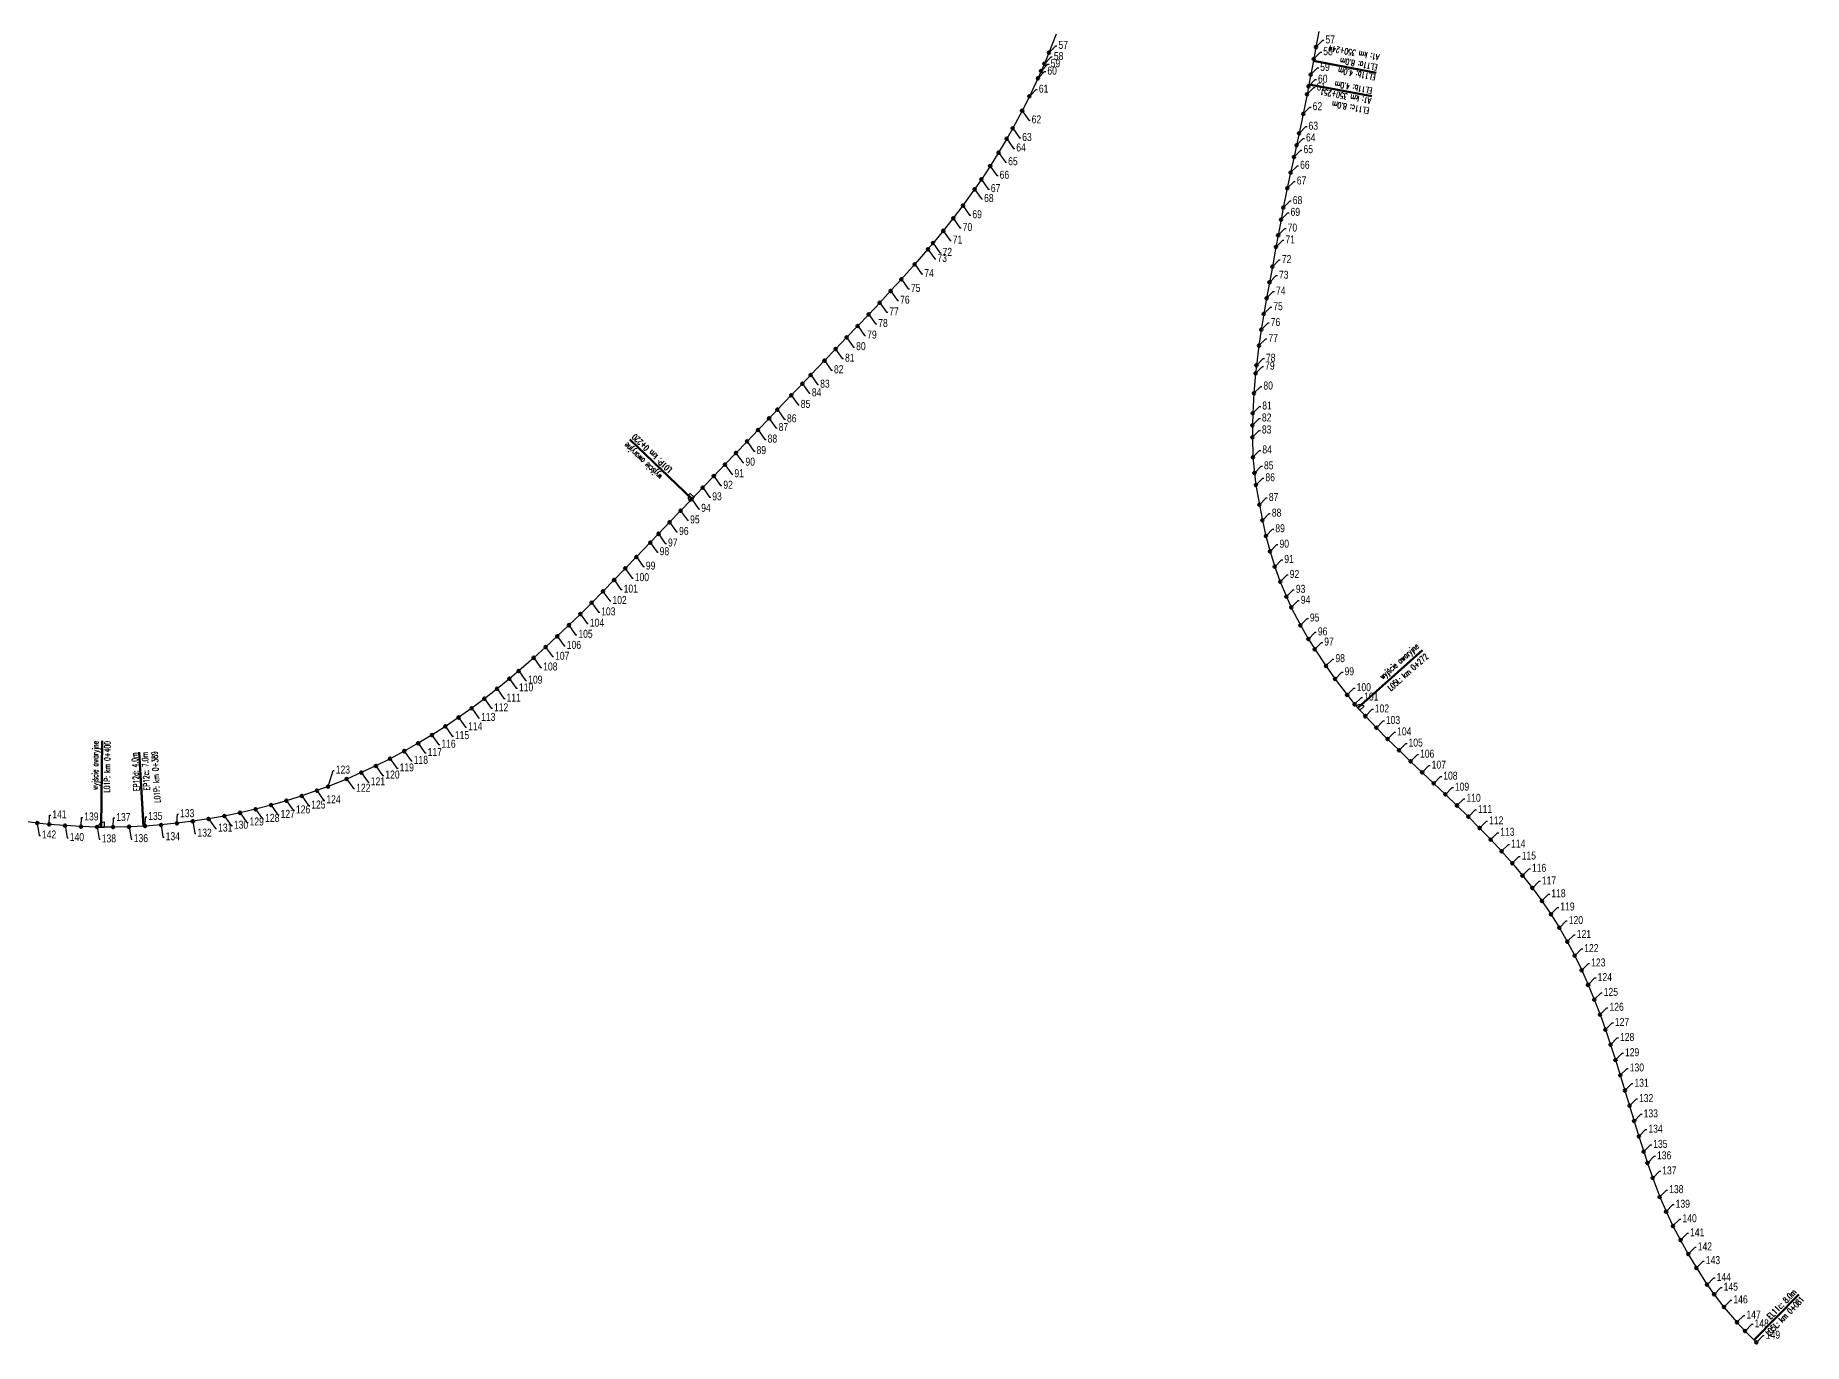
# Model space of a CAD drawing. Header units: metres. Extents: x 7402779 to 7405920, y 5696902 to 5712005.
# Drawn here: x 7404788.9 to 7405230.9, y 5698104.7 to 5698431.9 of the extents above; entities that cross this region are included whole.
import ezdxf

# ---------------------------------------------------------------- set-up
doc = ezdxf.new("R2010")
doc.units = ezdxf.units.M
for name, color, linetype in [('Drzwi ewakuacyjne', 100, 'Continuous'), ('Drzwi ewakuacyjne_opis', 7, 'Continuous'), ('Ekran_akustyczny', 100, 'Continuous'), ('Ekran_akustyczny_4m_opis', 7, 'Continuous'), ('Ekran_akustyczny_7m_opis', 7, 'Continuous'), ('Ekran_akustyczny_8m_opis', 7, 'Continuous'), ('Ekran_akustyczny_pale', 100, 'Continuous'), ('Ekran_akustyczny_pale_opis', 1, 'Continuous')]:
    doc.layers.add(name, color=color, linetype=linetype)
doc.styles.add('CDMSTYLE', font='CDMSIMPL', dxfattribs={"width": 0.8, "bigfont": 'CDMBIGPL'})
doc.styles.add('simplex 0.60', font='simplex.shx', dxfattribs={"width": 0.6})
doc.dimstyles.new('CDM-ME200MM', dxfattribs={"dimscale": 0.2, "dimtxt": 2.5, "dimasz": 1.5, "dimexe": 1.5, "dimexo": 5, "dimgap": 0.5, "dimtad": 1, "dimdec": 0, "dimlfac": 1000, "dimrnd": 1, "dimzin": 9, "dimtxsty": 'CDMSTYLE', "dimblk": 'OBLIQUE', "dimcen": 2.5, "dimdle": 1.5, "dimclrd": 9, "dimclre": 9, "dimadec": 1, "dimazin": 2, "dimtfac": 1, "dimtdec": 0, "dimtix": 1, "dimtmove": 2, "dimatfit": 3, "dimldrblk": 'NONE', "dimfxl": 1, "dimtvp": 1, "dimtolj": 1, "dimtzin": 0, "dimlwd": 25, "dimlwe": 25, "dimarcsym": 0})

# ---------------------------------------------------------------- blocks, each defined once
blk = doc.blocks.new('Wyjście awaryjne')
at = {"layer": 'Drzwi ewakuacyjne'}
blk.add_lwpolyline([(0, 0), (-1.4, 0, 0.414214), (0, -1.4)], format="xyb", close=True, dxfattribs=at)
blk = doc.blocks.new('_None')
blk = doc.blocks.new('_OBLIQUE')
at = {"color": 0, "linetype": 'ByBlock'}
blk.add_line((-0.5, -0.5), (0.5, 0.5), dxfattribs=at)

msp = doc.modelspace()

# ---------------------------------------------------------------- linework, layer by layer
at = {"layer": 'Drzwi ewakuacyjne_opis', "lineweight": 100}
for p, q in [((7404937.45, 5698330.84), (7404953.07, 5698315.85)), ((7405135.61, 5698278.1), (7405119.48, 5698263.66)), ((7405135.61, 5698278.1), (7405119.48, 5698263.66)), ((7404805.58, 5698255.4), (7404805.34, 5698233.75))]:
    msp.add_line(p, q, dxfattribs=at)
at = {"layer": 'Ekran_akustyczny', "linetype": 'Continuous', "lineweight": -3}
for points in [[(7405044.11, 5698432.21), (7405042.27, 5698427.56), (7405041.12, 5698424.79), (7405040.31, 5698422.96), (7405039.5, 5698421.14), (7405037.37, 5698416.61), (7405035.57, 5698413.04), (7405033.21, 5698408.64), (7405031.73, 5698406.02), (7405029.69, 5698402.58), (7405027.57, 5698399.19), (7405025.38, 5698395.85), (7405023.68, 5698393.38), (7405020.75, 5698389.32), (7405018.33, 5698386.13), (7405015.85, 5698383), (7405013.3, 5698379.92), (7405012.01, 5698378.39), (7405008.73, 5698374.62), (7405005.39, 5698370.89), (7405002.69, 5698367.95), (7404999.96, 5698365.02), (7404997.21, 5698362.11), (7404994.45, 5698359.22), (7404991.69, 5698356.33), (7404988.92, 5698353.44), (7404986.15, 5698350.55), (7404982.7, 5698346.94), (7404980.62, 5698344.77), (7404977.86, 5698341.88), (7404974.4, 5698338.27), (7404972.32, 5698336.1), (7404969.56, 5698333.21), (7404966.79, 5698330.32), (7404964.02, 5698327.43), (7404961.26, 5698324.55), (7404958.49, 5698321.66), (7404955.72, 5698318.77), (7404952.96, 5698315.88), (7404950.19, 5698312.99), (7404947.42, 5698310.1), (7404944.66, 5698307.21), (7404942.58, 5698305.04), (7404939.12, 5698301.43), (7404936.35, 5698298.55), (7404933.57, 5698295.68), (7404930.77, 5698292.82), (7404927.96, 5698289.98), (7404925.12, 5698287.16), (7404922.25, 5698284.37), (7404919.36, 5698281.61), (7404916.43, 5698278.88), (7404913.46, 5698276.2), (7404909.7, 5698272.91), (7404907.4, 5698270.98), (7404904.3, 5698268.45), (7404901.15, 5698265.98), (7404897.95, 5698263.59), (7404894.69, 5698261.27), (7404891.38, 5698259.03), (7404888, 5698256.88), (7404884.57, 5698254.82), (7404881.09, 5698252.85), (7404877.56, 5698250.97), (7404873.99, 5698249.18), (7404870.36, 5698247.49), (7404866.7, 5698245.89), (7404862.06, 5698244.01), (7404859.25, 5698242.98), (7404855.47, 5698241.67), (7404851.65, 5698240.46), (7404847.81, 5698239.35), (7404843.94, 5698238.34), (7404840.04, 5698237.43), (7404836.13, 5698236.62), (7404832.19, 5698235.91), (7404828.24, 5698235.31), (7404824.27, 5698234.81), (7404820.29, 5698234.41), (7404816.3, 5698234.12), (7404812.3, 5698233.93), (7404808.3, 5698233.85), (7404804.3, 5698233.87), (7404800.31, 5698233.99), (7404796.31, 5698234.22), (7404792.33, 5698234.55), (7404789.34, 5698234.87), (7404784.39, 5698235.51)], [(7405109.76, 5698432.87), (7405109.02, 5698428.94), (7405108.46, 5698425.99), (7405107.71, 5698422.06), (7405107.16, 5698419.11), (7405106.79, 5698417.14), (7405105.83, 5698412.24), (7405104.79, 5698407.35), (7405104.16, 5698404.41), (7405103.53, 5698401.48), (7405102.68, 5698397.57), (7405101.85, 5698393.66), (7405100.85, 5698388.76), (7405100.29, 5698385.81), (7405099.57, 5698381.88), (7405099.02, 5698378.93), (7405098.12, 5698374.01), (7405097.4, 5698370.08), (7405096.67, 5698366.14), (7405095.98, 5698362.2), (7405095.34, 5698358.25), (7405094.77, 5698354.3), (7405094.15, 5698349.33), (7405093.94, 5698347.34), (7405093.51, 5698342.36), (7405093.22, 5698337.37), (7405093.14, 5698334.37), (7405093.13, 5698331.37), (7405093.24, 5698326.38), (7405093.65, 5698322.4), (7405094.01, 5698319.42), (7405094.87, 5698314.5), (7405095.62, 5698310.57), (7405096.49, 5698306.66), (7405097.53, 5698302.8), (7405098.73, 5698298.99), (7405100.09, 5698295.23), (7405101.62, 5698291.53), (7405102.86, 5698288.8), (7405105.13, 5698284.35), (7405107.12, 5698280.87), (7405108.71, 5698278.33), (7405111.51, 5698274.19), (7405113.79, 5698270.9), (7405116.83, 5698266.93), (7405118.68, 5698264.57), (7405121.36, 5698261.61), (7405124.12, 5698258.71), (7405126.94, 5698255.87), (7405129.79, 5698253.07), (7405132.67, 5698250.29), (7405135.57, 5698247.54), (7405138.47, 5698244.78), (7405141.37, 5698242.03), (7405144.26, 5698239.26), (7405147.12, 5698236.46), (7405149.94, 5698233.63), (7405152.72, 5698230.75), (7405155.43, 5698227.81), (7405158.08, 5698224.81), (7405160.65, 5698221.75), (7405163.12, 5698218.6), (7405165.49, 5698215.38), (7405167.74, 5698212.07), (7405169.86, 5698208.68), (7405171.85, 5698205.21), (7405173.71, 5698201.67), (7405175.45, 5698198.07), (7405177.07, 5698194.41), (7405178.59, 5698190.71), (7405180.03, 5698186.98), (7405181.38, 5698183.21), (7405182.66, 5698179.43), (7405183.9, 5698175.62), (7405185.09, 5698171.8), (7405186.26, 5698167.98), (7405187.41, 5698164.15), (7405188.57, 5698160.32), (7405189.75, 5698156.5), (7405190.96, 5698152.68), (7405191.91, 5698149.84), (7405193.21, 5698146.06), (7405194.95, 5698141.37), (7405196.57, 5698137.71), (7405198.27, 5698134.09), (7405200.17, 5698130.57), (7405202.09, 5698127.07), (7405204.11, 5698123.61), (7405206.82, 5698119.41), (7405208.57, 5698116.97), (7405211.01, 5698113.81), (7405214.25, 5698110), (7405216.29, 5698107.8), (7405219.11, 5698104.96)]]:
    msp.add_lwpolyline(points, dxfattribs=at)
at = {"layer": 'Ekran_akustyczny_4m_opis', "lineweight": 100}
for p, q in [((7405124.1, 5698422.55), (7405108.37, 5698425.53)), ((7404814.85, 5698252.61), (7404815.93, 5698234))]:
    msp.add_line(p, q, dxfattribs=at)
at = {"layer": 'Ekran_akustyczny_8m_opis', "lineweight": 100}
for p, q in [((7405122.98, 5698416.66), (7405107.26, 5698419.63)), ((7405229.7, 5698116.99), (7405218.52, 5698105.54))]:
    msp.add_line(p, q, dxfattribs=at)
at = {"layer": 'Ekran_akustyczny_pale', "lineweight": 100}
for centre in [(7405042.27, 5698427.56), (7405109.02, 5698428.94), (7405041.12, 5698424.79), (7405108.46, 5698425.99), (7405039.5, 5698421.14), (7405040.31, 5698422.96), (7405107.16, 5698419.11), (7405107.71, 5698422.06), (7405037.37, 5698416.61), (7405106.78, 5698417.15), (7405035.57, 5698413.04), (7405105.83, 5698412.24), (7405031.73, 5698406.02), (7405033.21, 5698408.64), (7405104.79, 5698407.35), (7405029.69, 5698402.58), (7405103.53, 5698401.48), (7405104.16, 5698404.41), (7405027.57, 5698399.19), (7405102.68, 5698397.57), (7405023.68, 5698393.38), (7405025.37, 5698395.85), (7405101.85, 5698393.66), (7405020.75, 5698389.32), (7405100.85, 5698388.76), (7405018.33, 5698386.13), (7405100.29, 5698385.81), (7405013.3, 5698379.92), (7405015.85, 5698383), (7405099.02, 5698378.93), (7405099.57, 5698381.88), (7405008.73, 5698374.62), (7405012.01, 5698378.39), (7405005.39, 5698370.89), (7405097.4, 5698370.08), (7405098.12, 5698374.01), (7405002.69, 5698367.95), (7405096.67, 5698366.14), (7404997.21, 5698362.11), (7404999.96, 5698365.02), (7405095.98, 5698362.2), (7404994.45, 5698359.22), (7405095.34, 5698358.25), (7404988.92, 5698353.44), (7404991.69, 5698356.33), (7405094.77, 5698354.3), (7404986.15, 5698350.55), (7405094.15, 5698349.33), (7404980.62, 5698344.77), (7404982.7, 5698346.94), (7405093.94, 5698347.35), (7404977.85, 5698341.88), (7405093.51, 5698342.36), (7404972.32, 5698336.1), (7404974.4, 5698338.27), (7405093.22, 5698337.37), (7404966.79, 5698330.32), (7404969.56, 5698333.21), (7405093.13, 5698331.37), (7405093.14, 5698334.37), (7404964.02, 5698327.43), (7405093.24, 5698326.38), (7404958.49, 5698321.66), (7404961.26, 5698324.55), (7405093.65, 5698322.4), (7404955.72, 5698318.77), (7405094.01, 5698319.42), (7404950.19, 5698312.99), (7404952.96, 5698315.88), (7405094.87, 5698314.5), (7404947.43, 5698310.1), (7405095.62, 5698310.57), (7404942.58, 5698305.04), (7404944.66, 5698307.21), (7405096.49, 5698306.66), (7404939.12, 5698301.43), (7405097.53, 5698302.8), (7404933.57, 5698295.68), (7404936.35, 5698298.55), (7405098.73, 5698298.99), (7405100.09, 5698295.23), (7404930.77, 5698292.82), (7405101.62, 5698291.53), (7404925.12, 5698287.16), (7404927.95, 5698289.98), (7405102.86, 5698288.8), (7404919.36, 5698281.61), (7404922.25, 5698284.37), (7405105.13, 5698284.35), (7404916.43, 5698278.88), (7405107.12, 5698280.87), (7405108.71, 5698278.33), (7404909.7, 5698272.91), (7404913.46, 5698276.2), (7405111.51, 5698274.19), (7404904.3, 5698268.45), (7404907.4, 5698270.98), (7405113.79, 5698270.9), (7404901.15, 5698265.98), (7405116.82, 5698266.93), (7405118.68, 5698264.57), (7404894.69, 5698261.27), (7404897.95, 5698263.59), (7405121.36, 5698261.61), (7404888, 5698256.88), (7404891.38, 5698259.03), (7405124.12, 5698258.71), (7405126.94, 5698255.87), (7404877.56, 5698250.97), (7404881.09, 5698252.85), (7404884.57, 5698254.82), (7405129.79, 5698253.07), (7404870.36, 5698247.49), (7404873.99, 5698249.18), (7405132.67, 5698250.29), (7405135.57, 5698247.53), (7404859.25, 5698242.98), (7404862.06, 5698244.01), (7404866.7, 5698245.89), (7405138.47, 5698244.78), (7405141.37, 5698242.03), (7404840.05, 5698237.43), (7404843.94, 5698238.34), (7404847.81, 5698239.35), (7404851.65, 5698240.46), (7404855.47, 5698241.67), (7405144.26, 5698239.26), (7404789.34, 5698234.87), (7404792.33, 5698234.55), (7404796.31, 5698234.22), (7404800.31, 5698233.99), (7404804.3, 5698233.87), (7404808.3, 5698233.85), (7404812.3, 5698233.93), (7404816.3, 5698234.12), (7404820.29, 5698234.41), (7404824.27, 5698234.81), (7404828.24, 5698235.31), (7404832.19, 5698235.91), (7404836.13, 5698236.62), (7405147.12, 5698236.46), (7405149.94, 5698233.63), (7405152.72, 5698230.75), (7405155.43, 5698227.81), (7405158.08, 5698224.81), (7405160.65, 5698221.75), (7405163.12, 5698218.6), (7405165.49, 5698215.38), (7405167.74, 5698212.07), (7405169.86, 5698208.68), (7405171.85, 5698205.21), (7405173.71, 5698201.67), (7405175.45, 5698198.07), (7405177.07, 5698194.41), (7405178.59, 5698190.71), (7405180.03, 5698186.98), (7405181.38, 5698183.21), (7405182.66, 5698179.43), (7405183.9, 5698175.62), (7405185.09, 5698171.8), (7405186.26, 5698167.98), (7405187.41, 5698164.15), (7405188.57, 5698160.32), (7405189.75, 5698156.5), (7405190.96, 5698152.68), (7405191.9, 5698149.84), (7405193.21, 5698146.06), (7405194.95, 5698141.37), (7405196.57, 5698137.71), (7405198.27, 5698134.09), (7405200.17, 5698130.57), (7405202.09, 5698127.07), (7405204.11, 5698123.61), (7405206.81, 5698119.41), (7405208.57, 5698116.98), (7405211.01, 5698113.81), (7405214.25, 5698110), (7405216.29, 5698107.8), (7405219.11, 5698104.96)]:
    msp.add_circle(centre, 0.3, dxfattribs=at)

# ---------------------------------------------------------------- block references
at = {"layer": 'Drzwi ewakuacyjne', "lineweight": 100, "xscale": -1}
for p, rotation in [((7404953.55, 5698316.35), 226.3224650733914), ((7405119.95, 5698263.13), 131.3016621853745), ((7404806.04, 5698233.74), 179.3696469662085)]:
    msp.add_blockref('Wyjście awaryjne', p, dxfattribs=dict(at, rotation=rotation))

# ---------------------------------------------------------------- texts
at = {"layer": 'Drzwi ewakuacyjne_opis', "lineweight": 100, "char_height": 1.5, "attachment_point": 9, "style": 'simplex 0.60'}
for s, insert, rotation in [('L01P: km 0+220', (7404938.88, 5698332.33), 136.1742), ('wyjście awaryjne', (7404937.15, 5698330.53), 136.1742), ('wyjście awaryjne', (7405135.24, 5698278.52), 41.8495), ('L05L: km 0+272', (7405137.23, 5698276.29), 41.8495), ('wyjście awaryjne', (7404805.15, 5698255.41), 89.3704), ('L01P: km 0+400', (7404807.64, 5698255.38), 89.3704)]:
    msp.add_mtext(s, dxfattribs=dict(at, insert=insert, rotation=rotation))
at = {"layer": 'Ekran_akustyczny_4m_opis', "lineweight": 100, "char_height": 1.5, "style": 'simplex 0.60'}
for s, insert, attachment_point, rotation in [('EL11b: 4.0m', (7405124.01, 5698422.1), 7, 169.2787), ('EL11b: 4.0m', (7405123.19, 5698418.72), 7, 169.2787), ('EP12d: 4.0m', (7404814.39, 5698252.58), 9, 93.3161)]:
    msp.add_mtext(s, dxfattribs=dict(at, insert=insert, attachment_point=attachment_point, rotation=rotation))
at = {"layer": 'Ekran_akustyczny_7m_opis', "lineweight": 100, "char_height": 1.5, "attachment_point": 9, "rotation": 93.3161, "style": 'simplex 0.60'}
for s, insert in [('EP12c: 7.0m', (7404816.94, 5698252.69)), ('L01P: km 0+389', (7404819.4, 5698252.87))]:
    msp.add_mtext(s, dxfattribs=dict(at, insert=insert))
at = {"layer": 'Ekran_akustyczny_8m_opis', "lineweight": 100, "char_height": 1.5, "style": 'simplex 0.60'}
for s, insert, attachment_point, rotation in [('A1: km 350+244', (7405124.95, 5698427.06), 7, 169.2787), ('EL11a: 8.0m', (7405124.48, 5698424.58), 7, 169.2787), ('A1: km 350+251', (7405122.89, 5698416.2), 7, 169.2787), ('EL11c: 8.0m', (7405122.42, 5698413.72), 7, 169.2787), ('EL11c: 8.0m', (7405229.3, 5698117.39), 9, 45.6843), ('L05L: km 0+081', (7405231.18, 5698115.55), 9, 45.6843)]:
    msp.add_mtext(s, dxfattribs=dict(at, insert=insert, attachment_point=attachment_point, rotation=rotation))
at = {"layer": 'Ekran_akustyczny_pale_opis', "color": 1, "lineweight": 100, "char_height": 2, "attachment_point": 4, "style": 'CDMSTYLE'}
for s, insert in [('58', (7405043.49, 5698426.72)), ('57', (7405044.64, 5698429.49)), ('58', (7405110.83, 5698427.91)), ('57', (7405111.39, 5698430.86)), ('60', (7405041.87, 5698423.06)), ('59', (7405042.68, 5698424.89)), ('59', (7405110.08, 5698423.98)), ('61', (7405039.74, 5698418.54)), ('61', (7405109.15, 5698419.07)), ('60', (7405109.53, 5698421.03)), ('62', (7405108.2, 5698414.16)), ('62', (7405037.94, 5698410.86)), ('63', (7405107.16, 5698409.27)), ('63', (7405035.58, 5698406.46)), ('64', (7405106.53, 5698406.34)), ('65', (7405032.06, 5698400.4)), ('64', (7405034.1, 5698403.85)), ('65', (7405105.9, 5698403.41)), ('66', (7405029.94, 5698397.01)), ('66', (7405105.05, 5698399.5)), ('67', (7405027.74, 5698393.67)), ('67', (7405104.22, 5698395.58)), ('69', (7405023.12, 5698387.14)), ('68', (7405026.05, 5698391.2)), ('69', (7405102.66, 5698387.74)), ('68', (7405103.22, 5698390.68)), ('70', (7405020.7, 5698383.96)), ('70', (7405101.94, 5698383.8)), ('71', (7405018.22, 5698380.82)), ('71', (7405101.39, 5698380.85)), ('73', (7405014.38, 5698376.21)), ('72', (7405015.67, 5698377.74)), ('72', (7405100.49, 5698375.94)), ('74', (7405011.1, 5698372.44)), ('73', (7405099.77, 5698372)), ('76', (7405005.06, 5698365.77)), ('75', (7405007.76, 5698368.71)), ('74', (7405099.04, 5698368.07)), ('77', (7405002.33, 5698362.84)), ('75', (7405098.35, 5698364.13)), ('79', (7404996.82, 5698357.04)), ('78', (7404999.58, 5698359.93)), ('77', (7405097.14, 5698356.22)), ('76', (7405097.71, 5698360.18)), ('80', (7404994.06, 5698354.15)), ('82', (7404988.52, 5698348.37)), ('81', (7404991.29, 5698351.26)), ('79', (7405096.31, 5698349.27)), ('78', (7405096.52, 5698351.26)), ('83', (7404985.07, 5698344.76)), ('80', (7405095.88, 5698344.29)), ('85', (7404980.22, 5698339.7)), ('84', (7404982.99, 5698342.59)), ('81', (7405095.59, 5698339.3)), ('87', (7404974.69, 5698333.92)), ('86', (7404976.77, 5698336.09)), ('82', (7405095.51, 5698336.3)), ('88', (7404971.93, 5698331.03)), ('83', (7405095.5, 5698333.3)), ('90', (7404966.39, 5698325.26)), ('89', (7404969.16, 5698328.15)), ('84', (7405095.61, 5698328.3)), ('91', (7404963.63, 5698322.37)), ('85', (7405096.02, 5698324.32)), ('86', (7405096.38, 5698321.35)), ('93', (7404958.09, 5698316.59)), ('92', (7404960.86, 5698319.48)), ('87', (7405097.24, 5698316.42)), ('94', (7404955.33, 5698313.7)), ('88', (7405097.99, 5698312.49)), ('96', (7404949.8, 5698307.92)), ('95', (7404952.56, 5698310.81)), ('89', (7405098.86, 5698308.59)), ('97', (7404947.03, 5698305.03)), ('90', (7405099.9, 5698304.73)), ('99', (7404941.49, 5698299.25)), ('98', (7404944.95, 5698302.86)), ('91', (7405101.1, 5698300.91)), ('100', (7404938.72, 5698296.37)), ('92', (7405102.46, 5698297.15)), ('102', (7404933.14, 5698290.64)), ('101', (7404935.94, 5698293.5)), ('93', (7405103.99, 5698293.45)), ('94', (7405105.23, 5698290.72)), ('103', (7404930.32, 5698287.8)), ('95', (7405107.5, 5698286.27)), ('105', (7404924.62, 5698282.19)), ('104', (7404927.49, 5698284.98)), ('96', (7405109.49, 5698282.8)), ('107', (7404918.8, 5698276.7)), ('106', (7404921.73, 5698279.43)), ('97', (7405111.08, 5698280.26)), ('108', (7404915.83, 5698274.02)), ('98', (7405113.88, 5698276.11)), ('99', (7405116.16, 5698272.82)), ('110', (7404909.77, 5698268.8)), ('109', (7404912.07, 5698270.73)), ('100', (7405119.19, 5698268.85)), ('112', (7404903.52, 5698263.81)), ('111', (7404906.67, 5698266.27)), ('101', (7405121.05, 5698266.5)), ('102', (7405123.73, 5698263.53)), ('114', (7404897.06, 5698259.09)), ('113', (7404900.32, 5698261.41)), ('103', (7405126.49, 5698260.64)), ('116', (7404890.37, 5698254.7)), ('115', (7404893.75, 5698256.85)), ('104', (7405129.31, 5698257.79)), ('105', (7405132.16, 5698254.99)), ('118', (7404883.46, 5698250.67)), ('117', (7404886.94, 5698252.64)), ('106', (7405135.04, 5698252.22)), ('123', (7404863.97, 5698248.23)), ('120', (7404876.36, 5698247)), ('119', (7404879.93, 5698248.79)), ('107', (7405137.94, 5698249.46)), ('108', (7405140.84, 5698246.71)), ('122', (7404869.07, 5698243.71)), ('121', (7404872.73, 5698245.31)), ('109', (7405143.74, 5698243.95)), ('110', (7405146.63, 5698241.18)), ('141', (7404793.11, 5698237.07)), ('135', (7404817.08, 5698236.64)), ('133', (7404825.05, 5698237.33)), ('127', (7404850.18, 5698237.17)), ('126', (7404854.02, 5698238.28)), ('125', (7404857.84, 5698239.49)), ('124', (7404861.62, 5698240.8)), ('111', (7405149.49, 5698238.38)), ('139', (7404801.09, 5698236.51)), ('137', (7404809.09, 5698236.37)), ('132', (7404829.4, 5698232.46)), ('131', (7404834.56, 5698233.74)), ('130', (7404838.5, 5698234.44)), ('129', (7404842.42, 5698235.25)), ('128', (7404846.31, 5698236.16)), ('112', (7405152.31, 5698235.55)), ('113', (7405155.09, 5698232.67)), ('142', (7404790.51, 5698232.02)), ('140', (7404797.48, 5698231.37)), ('138', (7404805.47, 5698231.02)), ('136', (7404813.47, 5698231.08)), ('134', (7404821.45, 5698231.57)), ('114', (7405157.8, 5698229.74)), ('115', (7405160.45, 5698226.74)), ('116', (7405163.02, 5698223.67)), ('117', (7405165.49, 5698220.53)), ('118', (7405167.86, 5698217.3)), ('119', (7405170.11, 5698213.99)), ('120', (7405172.23, 5698210.6)), ('121', (7405174.22, 5698207.13)), ('122', (7405176.08, 5698203.59)), ('123', (7405177.82, 5698199.99)), ('124', (7405179.44, 5698196.34)), ('125', (7405180.96, 5698192.64)), ('126', (7405182.4, 5698188.9)), ('127', (7405183.75, 5698185.14)), ('128', (7405185.03, 5698181.35)), ('129', (7405186.27, 5698177.54)), ('130', (7405187.46, 5698173.73)), ('131', (7405188.63, 5698169.9)), ('132', (7405189.78, 5698166.07)), ('133', (7405190.94, 5698162.24)), ('134', (7405192.12, 5698158.42)), ('135', (7405193.33, 5698154.61)), ('136', (7405194.27, 5698151.76)), ('137', (7405195.58, 5698147.98)), ('138', (7405197.32, 5698143.29)), ('139', (7405198.94, 5698139.64)), ('140', (7405200.64, 5698136.02)), ('141', (7405202.54, 5698132.5)), ('142', (7405204.46, 5698128.99)), ('143', (7405206.48, 5698125.54)), ('144', (7405209.18, 5698121.33)), ('145', (7405210.94, 5698118.9)), ('146', (7405213.38, 5698115.73)), ('147', (7405216.63, 5698111.92)), ('148', (7405218.66, 5698109.72)), ('149', (7405221.48, 5698106.88))]:
    msp.add_mtext(s, dxfattribs=dict(at, insert=insert))

# ---------------------------------------------------------------- leaders
at = {"layer": 'Ekran_akustyczny_pale_opis', "color": 1, "lineweight": 100, "annotation_type": 0, "has_hookline": 1, "hookline_direction": 0}
for points, text_width in [([(7405042.27, 5698427.56), (7405043.96, 5698429.28), (7405044.26, 5698429.28)], 2.59), ([(7405109.02, 5698428.94), (7405110.71, 5698430.65), (7405111.01, 5698430.65)], 2.59), ([(7405040.31, 5698422.96), (7405042, 5698424.68), (7405042.3, 5698424.68)], 2.51), ([(7405041.12, 5698424.79), (7405042.81, 5698426.51), (7405043.11, 5698426.51)], 2.59), ([(7405107.71, 5698422.06), (7405109.41, 5698423.77), (7405109.71, 5698423.77)], 2.51), ([(7405108.46, 5698425.99), (7405110.15, 5698427.7), (7405110.45, 5698427.7)], 2.59), ([(7405039.5, 5698421.14), (7405041.19, 5698422.85), (7405041.49, 5698422.85)], 2.59), ([(7405107.16, 5698419.11), (7405108.85, 5698420.82), (7405109.15, 5698420.82)], 2.59), ([(7405037.37, 5698416.61), (7405039.06, 5698418.33), (7405039.36, 5698418.33)], 1.9), ([(7405106.78, 5698417.15), (7405108.48, 5698418.86), (7405108.78, 5698418.86)], 1.9), ([(7405035.57, 5698413.04), (7405037.26, 5698410.65), (7405037.56, 5698410.65)], 2.59), ([(7405105.83, 5698412.24), (7405107.52, 5698413.95), (7405107.82, 5698413.95)], 2.59), ([(7405031.73, 5698406.02), (7405033.42, 5698403.63), (7405033.72, 5698403.63)], 2.67), ([(7405033.21, 5698408.64), (7405034.9, 5698406.25), (7405035.2, 5698406.25)], 2.59), ([(7405104.16, 5698404.41), (7405105.85, 5698406.13), (7405106.15, 5698406.13)], 2.67), ([(7405104.79, 5698407.35), (7405106.48, 5698409.06), (7405106.78, 5698409.06)], 2.59), ([(7405029.69, 5698402.58), (7405031.38, 5698400.19), (7405031.68, 5698400.19)], 2.59), ([(7405103.53, 5698401.48), (7405105.22, 5698403.19), (7405105.52, 5698403.19)], 2.59), ([(7405027.57, 5698399.19), (7405029.26, 5698396.8), (7405029.56, 5698396.8)], 2.51), ([(7405102.68, 5698397.57), (7405104.37, 5698399.28), (7405104.67, 5698399.28)], 2.51), ([(7405023.68, 5698393.38), (7405025.37, 5698390.99), (7405025.67, 5698390.99)], 2.59), ([(7405025.37, 5698395.85), (7405027.07, 5698393.46), (7405027.37, 5698393.46)], 2.59), ([(7405101.85, 5698393.66), (7405103.54, 5698395.37), (7405103.84, 5698395.37)], 2.59), ([(7405020.75, 5698389.32), (7405022.44, 5698386.93), (7405022.74, 5698386.93)], 2.51), ([(7405100.85, 5698388.76), (7405102.55, 5698390.47), (7405102.85, 5698390.47)], 2.59), ([(7405018.33, 5698386.13), (7405020.02, 5698383.74), (7405020.32, 5698383.74)], 2.59), ([(7405099.57, 5698381.88), (7405101.26, 5698383.59), (7405101.56, 5698383.59)], 2.59), ([(7405100.29, 5698385.81), (7405101.98, 5698387.53), (7405102.28, 5698387.53)], 2.51), ([(7405013.3, 5698379.92), (7405014.99, 5698377.52), (7405015.29, 5698377.52)], 2.59), ([(7405015.85, 5698383), (7405017.54, 5698380.61), (7405017.84, 5698380.61)], 1.9), ([(7405099.02, 5698378.93), (7405100.71, 5698380.64), (7405101.01, 5698380.64)], 1.9), ([(7405012.01, 5698378.39), (7405013.7, 5698376), (7405014, 5698376)], 2.59), ([(7405098.12, 5698374.01), (7405099.81, 5698375.72), (7405100.11, 5698375.72)], 2.59), ([(7405005.39, 5698370.89), (7405007.08, 5698368.5), (7405007.38, 5698368.5)], 2.59), ([(7405008.73, 5698374.62), (7405010.42, 5698372.22), (7405010.72, 5698372.22)], 2.67), ([(7405097.4, 5698370.08), (7405099.09, 5698371.79), (7405099.39, 5698371.79)], 2.59), ([(7405002.69, 5698367.95), (7405004.38, 5698365.55), (7405004.68, 5698365.55)], 2.51), ([(7405096.67, 5698366.14), (7405098.36, 5698367.86), (7405098.66, 5698367.86)], 2.67), ([(7404997.21, 5698362.11), (7404998.9, 5698359.72), (7404999.2, 5698359.72)], 2.59), ([(7404999.96, 5698365.02), (7405001.65, 5698362.63), (7405001.95, 5698362.63)], 2.59), ([(7405095.98, 5698362.2), (7405097.67, 5698363.92), (7405097.97, 5698363.92)], 2.59), ([(7404994.45, 5698359.22), (7404996.14, 5698356.83), (7404996.44, 5698356.83)], 2.51), ([(7405095.34, 5698358.25), (7405097.04, 5698359.97), (7405097.34, 5698359.97)], 2.51), ([(7404988.92, 5698353.44), (7404990.61, 5698351.05), (7404990.91, 5698351.05)], 1.9), ([(7404991.69, 5698356.33), (7404993.38, 5698353.94), (7404993.68, 5698353.94)], 2.59), ([(7405094.77, 5698354.3), (7405096.46, 5698356.01), (7405096.76, 5698356.01)], 2.59), ([(7404986.15, 5698350.55), (7404987.84, 5698348.16), (7404988.14, 5698348.16)], 2.59), ([(7405093.94, 5698347.35), (7405095.63, 5698349.06), (7405095.93, 5698349.06)], 2.51), ([(7405094.15, 5698349.33), (7405095.84, 5698351.05), (7405096.14, 5698351.05)], 2.59), ([(7404980.62, 5698344.77), (7404982.31, 5698342.38), (7404982.61, 5698342.38)], 2.67), ([(7404982.7, 5698346.94), (7404984.39, 5698344.55), (7404984.69, 5698344.55)], 2.59), ([(7405093.51, 5698342.36), (7405095.2, 5698344.08), (7405095.5, 5698344.08)], 2.59), ([(7404977.85, 5698341.88), (7404979.55, 5698339.49), (7404979.85, 5698339.49)], 2.59), ([(7404972.32, 5698336.1), (7404974.01, 5698333.71), (7404974.31, 5698333.71)], 2.59), ([(7404974.4, 5698338.27), (7404976.09, 5698335.88), (7404976.39, 5698335.88)], 2.51), ([(7405093.14, 5698334.37), (7405094.83, 5698336.09), (7405095.13, 5698336.09)], 2.59), ([(7405093.22, 5698337.37), (7405094.91, 5698339.09), (7405095.21, 5698339.09)], 1.9), ([(7404969.56, 5698333.21), (7404971.25, 5698330.82), (7404971.55, 5698330.82)], 2.59), ([(7405093.13, 5698331.37), (7405094.82, 5698333.09), (7405095.12, 5698333.09)], 2.59), ([(7404964.02, 5698327.43), (7404965.71, 5698325.04), (7404966.01, 5698325.04)], 2.59), ([(7404966.79, 5698330.32), (7404968.48, 5698327.93), (7404968.78, 5698327.93)], 2.51), ([(7405093.24, 5698326.38), (7405094.93, 5698328.09), (7405095.23, 5698328.09)], 2.67), ([(7404958.49, 5698321.66), (7404960.18, 5698319.27), (7404960.48, 5698319.27)], 2.59), ([(7404961.26, 5698324.55), (7404962.95, 5698322.16), (7404963.25, 5698322.16)], 1.9), ([(7405093.65, 5698322.4), (7405095.34, 5698324.11), (7405095.64, 5698324.11)], 2.59), ([(7404955.72, 5698318.77), (7404957.42, 5698316.38), (7404957.72, 5698316.38)], 2.59), ([(7405094.01, 5698319.42), (7405095.7, 5698321.13), (7405096, 5698321.13)], 2.51), ([(7404950.19, 5698312.99), (7404951.88, 5698310.6), (7404952.18, 5698310.6)], 2.59), ([(7404952.96, 5698315.88), (7404954.65, 5698313.49), (7404954.95, 5698313.49)], 2.67), ([(7405094.87, 5698314.5), (7405096.56, 5698316.21), (7405096.86, 5698316.21)], 2.59), ([(7404947.43, 5698310.1), (7404949.12, 5698307.71), (7404949.42, 5698307.71)], 2.51), ([(7405095.62, 5698310.57), (7405097.31, 5698312.28), (7405097.61, 5698312.28)], 2.59), ([(7405096.49, 5698306.66), (7405098.18, 5698308.38), (7405098.48, 5698308.38)], 2.51), ([(7404942.58, 5698305.04), (7404944.28, 5698302.65), (7404944.58, 5698302.65)], 2.59), ([(7404944.66, 5698307.21), (7404946.35, 5698304.82), (7404946.65, 5698304.82)], 2.59), ([(7405097.53, 5698302.8), (7405099.22, 5698304.51), (7405099.52, 5698304.51)], 2.59), ([(7404939.12, 5698301.43), (7404940.82, 5698299.04), (7404941.12, 5698299.04)], 2.51), ([(7405098.73, 5698298.99), (7405100.42, 5698300.7), (7405100.72, 5698300.7)], 1.9), ([(7404933.57, 5698295.68), (7404935.26, 5698293.29), (7404935.56, 5698293.29)], 3.12), ([(7404936.35, 5698298.55), (7404938.04, 5698296.16), (7404938.34, 5698296.16)], 3.81), ([(7405100.09, 5698295.23), (7405101.78, 5698296.94), (7405102.08, 5698296.94)], 2.59), ([(7404930.77, 5698292.82), (7404932.46, 5698290.43), (7404932.76, 5698290.43)], 3.81), ([(7405101.62, 5698291.53), (7405103.31, 5698293.24), (7405103.61, 5698293.24)], 2.59), ([(7404925.12, 5698287.16), (7404926.81, 5698284.77), (7404927.11, 5698284.77)], 3.89), ([(7404927.95, 5698289.98), (7404929.65, 5698287.59), (7404929.95, 5698287.59)], 3.81), ([(7405102.86, 5698288.8), (7405104.55, 5698290.51), (7405104.85, 5698290.51)], 2.67), ([(7404922.25, 5698284.37), (7404923.94, 5698281.98), (7404924.24, 5698281.98)], 3.81), ([(7405105.13, 5698284.35), (7405106.82, 5698286.06), (7405107.12, 5698286.06)], 2.59), ([(7405107.12, 5698280.87), (7405108.81, 5698282.59), (7405109.11, 5698282.59)], 2.51), ([(7404916.43, 5698278.88), (7404918.12, 5698276.49), (7404918.42, 5698276.49)], 3.81), ([(7404919.36, 5698281.61), (7404921.05, 5698279.22), (7404921.35, 5698279.22)], 3.73), ([(7405108.71, 5698278.33), (7405110.4, 5698280.04), (7405110.7, 5698280.04)], 2.59), ([(7404913.46, 5698276.2), (7404915.15, 5698273.81), (7404915.45, 5698273.81)], 3.81), ([(7405111.51, 5698274.19), (7405113.2, 5698275.9), (7405113.5, 5698275.9)], 2.59), ([(7404907.4, 5698270.98), (7404909.09, 5698268.59), (7404909.39, 5698268.59)], 3.5), ([(7404909.7, 5698272.91), (7404911.39, 5698270.52), (7404911.69, 5698270.52)], 3.73), ([(7405113.79, 5698270.9), (7405115.48, 5698272.61), (7405115.78, 5698272.61)], 2.51), ([(7405116.82, 5698266.93), (7405118.52, 5698268.64), (7405118.82, 5698268.64)], 3.81), ([(7404901.15, 5698265.98), (7404902.84, 5698263.59), (7404903.14, 5698263.59)], 3.5), ([(7404904.3, 5698268.45), (7404905.99, 5698266.06), (7404906.29, 5698266.06)], 2.82), ([(7405118.68, 5698264.57), (7405120.37, 5698266.29), (7405120.67, 5698266.29)], 3.12), ([(7404894.69, 5698261.27), (7404896.38, 5698258.88), (7404896.68, 5698258.88)], 3.58), ([(7404897.95, 5698263.59), (7404899.64, 5698261.2), (7404899.94, 5698261.2)], 3.5), ([(7405121.36, 5698261.61), (7405123.06, 5698263.32), (7405123.36, 5698263.32)], 3.81), ([(7405124.12, 5698258.71), (7405125.82, 5698260.43), (7405126.12, 5698260.43)], 3.81), ([(7404888, 5698256.88), (7404889.69, 5698254.49), (7404889.99, 5698254.49)], 3.43), ([(7404891.38, 5698259.03), (7404893.07, 5698256.64), (7404893.37, 5698256.64)], 3.5), ([(7405126.94, 5698255.87), (7405128.63, 5698257.58), (7405128.93, 5698257.58)], 3.89), ([(7404877.56, 5698250.97), (7404879.25, 5698248.58), (7404879.55, 5698248.58)], 3.43), ([(7404881.09, 5698252.85), (7404882.79, 5698250.46), (7404883.09, 5698250.46)], 3.5), ([(7404884.57, 5698254.82), (7404886.27, 5698252.43), (7404886.57, 5698252.43)], 3.5), ([(7405129.79, 5698253.07), (7405131.48, 5698254.78), (7405131.78, 5698254.78)], 3.81), ([(7405132.67, 5698250.29), (7405134.36, 5698252), (7405134.66, 5698252)], 3.73), ([(7404862.06, 5698244.01), (7404863.29, 5698248.02), (7404863.59, 5698248.02)], 3.81), ([(7404870.36, 5698247.49), (7404872.05, 5698245.1), (7404872.35, 5698245.1)], 3.12), ([(7404873.99, 5698249.18), (7404875.68, 5698246.79), (7404875.98, 5698246.79)], 3.81), ([(7405135.57, 5698247.53), (7405137.26, 5698249.25), (7405137.56, 5698249.25)], 3.81), ([(7405138.47, 5698244.78), (7405140.17, 5698246.5), (7405140.47, 5698246.5)], 3.81), ([(7404859.25, 5698242.98), (7404860.94, 5698240.59), (7404861.24, 5698240.59)], 3.89), ([(7404866.7, 5698245.89), (7404868.39, 5698243.5), (7404868.69, 5698243.5)], 3.81), ([(7405141.37, 5698242.03), (7405143.06, 5698243.74), (7405143.36, 5698243.74)], 3.73), ([(7404843.94, 5698238.34), (7404845.63, 5698235.95), (7404845.93, 5698235.95)], 3.81), ([(7404847.81, 5698239.35), (7404849.5, 5698236.96), (7404849.8, 5698236.96)], 3.81), ([(7404851.65, 5698240.46), (7404853.34, 5698238.07), (7404853.64, 5698238.07)], 3.73), ([(7404855.47, 5698241.67), (7404857.16, 5698239.28), (7404857.46, 5698239.28)], 3.81), ([(7405144.26, 5698239.26), (7405145.95, 5698240.97), (7405146.25, 5698240.97)], 3.5), ([(7405147.12, 5698236.46), (7405148.81, 5698238.17), (7405149.11, 5698238.17)], 2.82), ([(7404789.34, 5698234.87), (7404789.83, 5698231.8), (7404790.13, 5698231.8)], 3.81), ([(7404792.33, 5698234.55), (7404792.43, 5698236.85), (7404792.73, 5698236.85)], 3.12), ([(7404796.31, 5698234.22), (7404796.8, 5698231.16), (7404797.1, 5698231.16)], 3.81), ([(7404800.31, 5698233.99), (7404800.41, 5698236.3), (7404800.71, 5698236.3)], 3.73), ([(7404804.3, 5698233.87), (7404804.79, 5698230.81), (7404805.09, 5698230.81)], 3.81), ([(7404808.3, 5698233.85), (7404808.41, 5698236.15), (7404808.71, 5698236.15)], 3.81), ([(7404812.3, 5698233.93), (7404812.79, 5698230.87), (7404813.09, 5698230.87)], 3.73), ([(7404816.3, 5698234.12), (7404816.41, 5698236.43), (7404816.71, 5698236.43)], 3.81), ([(7404820.29, 5698234.41), (7404820.78, 5698231.35), (7404821.08, 5698231.35)], 3.89), ([(7404824.27, 5698234.81), (7404824.38, 5698237.12), (7404824.68, 5698237.12)], 3.81), ([(7404828.24, 5698235.31), (7404828.72, 5698232.25), (7404829.02, 5698232.25)], 3.81), ([(7404832.19, 5698235.91), (7404833.88, 5698233.52), (7404834.18, 5698233.52)], 3.12), ([(7404836.13, 5698236.62), (7404837.82, 5698234.23), (7404838.12, 5698234.23)], 3.81), ([(7404840.05, 5698237.43), (7404841.74, 5698235.04), (7404842.04, 5698235.04)], 3.73), ([(7405149.94, 5698233.63), (7405151.63, 5698235.34), (7405151.93, 5698235.34)], 3.5), ([(7405152.72, 5698230.75), (7405154.41, 5698232.46), (7405154.71, 5698232.46)], 3.5), ([(7405155.43, 5698227.81), (7405157.13, 5698229.52), (7405157.43, 5698229.52)], 3.58), ([(7405158.08, 5698224.81), (7405159.77, 5698226.53), (7405160.07, 5698226.53)], 3.5), ([(7405160.65, 5698221.75), (7405162.34, 5698223.46), (7405162.64, 5698223.46)], 3.43), ([(7405163.12, 5698218.6), (7405164.81, 5698220.32), (7405165.11, 5698220.32)], 3.5), ([(7405165.49, 5698215.38), (7405167.18, 5698217.09), (7405167.48, 5698217.09)], 3.5), ([(7405167.74, 5698212.07), (7405169.43, 5698213.78), (7405169.73, 5698213.78)], 3.43), ([(7405169.86, 5698208.68), (7405171.55, 5698210.39), (7405171.85, 5698210.39)], 3.81), ([(7405171.85, 5698205.21), (7405173.54, 5698206.92), (7405173.84, 5698206.92)], 3.12), ([(7405173.71, 5698201.67), (7405175.4, 5698203.38), (7405175.7, 5698203.38)], 3.81), ([(7405175.45, 5698198.07), (7405177.14, 5698199.78), (7405177.44, 5698199.78)], 3.81), ([(7405177.07, 5698194.41), (7405178.76, 5698196.12), (7405179.06, 5698196.12)], 3.89), ([(7405178.59, 5698190.71), (7405180.29, 5698192.43), (7405180.59, 5698192.43)], 3.81), ([(7405180.03, 5698186.98), (7405181.72, 5698188.69), (7405182.02, 5698188.69)], 3.73), ([(7405181.38, 5698183.21), (7405183.07, 5698184.93), (7405183.37, 5698184.93)], 3.81), ([(7405182.66, 5698179.43), (7405184.35, 5698181.14), (7405184.65, 5698181.14)], 3.81), ([(7405183.9, 5698175.62), (7405185.59, 5698177.33), (7405185.89, 5698177.33)], 3.73), ([(7405185.09, 5698171.8), (7405186.78, 5698173.52), (7405187.08, 5698173.52)], 3.81), ([(7405186.26, 5698167.98), (7405187.95, 5698169.69), (7405188.25, 5698169.69)], 3.12), ([(7405187.41, 5698164.15), (7405189.11, 5698165.86), (7405189.41, 5698165.86)], 3.81), ([(7405188.57, 5698160.32), (7405190.26, 5698162.03), (7405190.56, 5698162.03)], 3.81), ([(7405189.75, 5698156.5), (7405191.44, 5698158.21), (7405191.74, 5698158.21)], 3.89), ([(7405190.96, 5698152.68), (7405192.65, 5698154.4), (7405192.95, 5698154.4)], 3.81), ([(7405191.9, 5698149.84), (7405193.6, 5698151.55), (7405193.9, 5698151.55)], 3.73), ([(7405193.21, 5698146.06), (7405194.9, 5698147.77), (7405195.2, 5698147.77)], 3.81), ([(7405194.95, 5698141.37), (7405196.64, 5698143.08), (7405196.94, 5698143.08)], 3.81), ([(7405196.57, 5698137.71), (7405198.26, 5698139.43), (7405198.56, 5698139.43)], 3.73), ([(7405198.27, 5698134.09), (7405199.96, 5698135.81), (7405200.26, 5698135.81)], 3.81), ([(7405200.17, 5698130.57), (7405201.86, 5698132.29), (7405202.16, 5698132.29)], 3.12), ([(7405202.09, 5698127.07), (7405203.79, 5698128.78), (7405204.09, 5698128.78)], 3.81), ([(7405204.11, 5698123.61), (7405205.8, 5698125.32), (7405206.1, 5698125.32)], 3.81), ([(7405206.81, 5698119.41), (7405208.51, 5698121.12), (7405208.81, 5698121.12)], 3.89), ([(7405208.57, 5698116.98), (7405210.26, 5698118.69), (7405210.56, 5698118.69)], 3.81), ([(7405211.01, 5698113.81), (7405212.7, 5698115.52), (7405213, 5698115.52)], 3.73), ([(7405214.25, 5698110), (7405215.95, 5698111.71), (7405216.25, 5698111.71)], 3.81), ([(7405216.29, 5698107.8), (7405217.98, 5698109.51), (7405218.28, 5698109.51)], 3.81), ([(7405219.11, 5698104.96), (7405220.8, 5698106.67), (7405221.1, 5698106.67)], 3.73)]:
    msp.add_leader(points, dimstyle='CDM-ME200MM', override={"dimtxt": 3.5, "dimgap": 0.5, "dimtad": 0, "dimzin": 0, "dimclrd": 1}, dxfattribs=dict(at, text_width=text_width))

doc.saveas('drawing.dxf')
